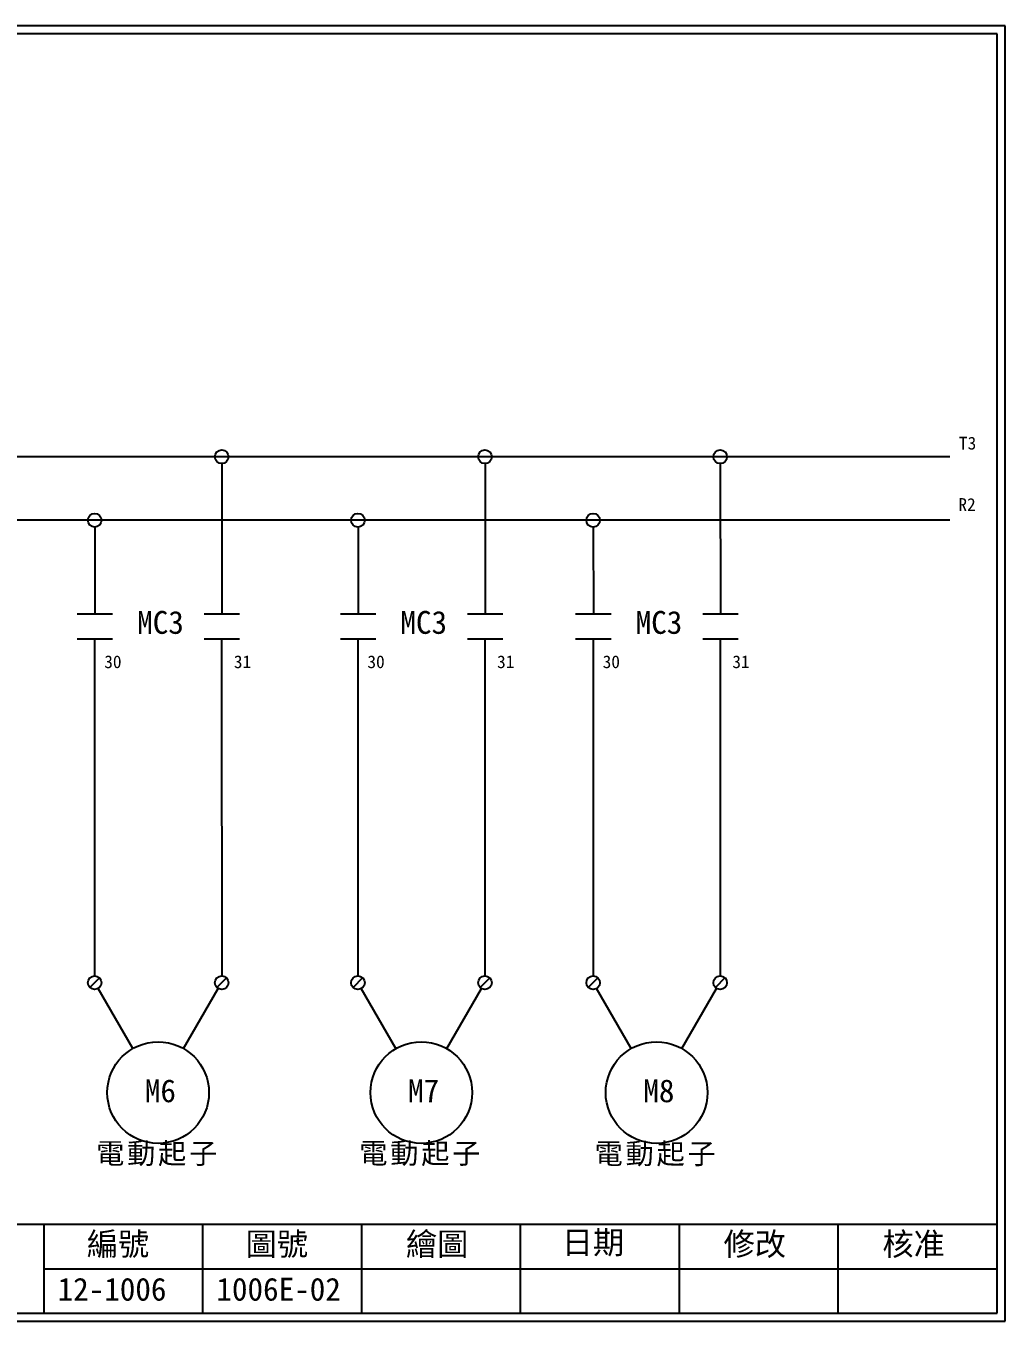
# Model space of a CAD drawing. Extents: x 10 to 297, y 3 to 207.
# Drawn here: x 142.9 to 297, y 3 to 207 of the extents above; entities that cross this region are included whole.
import ezdxf

# ---------------------------------------------------------------- set-up
doc = ezdxf.new("R2010")
doc.units = 0
doc.layers.get('0').update_dxf_attribs({"linetype": 'CONTINUOUS'})
doc.layers.add('圖框層', color=7, linetype='CONTINUOUS')
doc.layers.add('標尺寸層', color=3, linetype='CONTINUOUS')
doc.styles.add('STSL', font='KAIU.TTF')
doc.styles.add('標楷體', font='KAIU.TTF')

msp = doc.modelspace()

# ---------------------------------------------------------------- linework, layer by layer
for p, q in [((173.72, 138.05), (173.74, 114.4)), ((215.15, 138.05), (215.16, 114.4)), ((252.18, 138.05), (252.19, 114.4)), ((153.73, 128.05), (153.74, 114.4)), ((195.15, 128.05), (195.17, 114.4)), ((232.18, 128.05), (232.2, 114.4)), ((153.68, 110.42), (153.68, 104.56)), ((173.68, 110.42), (173.68, 104.56)), ((195.11, 110.42), (195.11, 104.56)), ((215.11, 110.42), (215.11, 104.56)), ((232.14, 110.42), (232.14, 104.56)), ((252.14, 110.42), (252.14, 104.56)), ((153.68, 104.56), (153.7, 57.36)), ((173.68, 104.56), (173.7, 57.36)), ((195.11, 104.56), (195.13, 57.36)), ((215.11, 104.56), (215.13, 57.36)), ((232.14, 104.56), (232.16, 57.36)), ((252.14, 104.56), (252.16, 57.36)), ((154.46, 57.05), (152.94, 55.53)), ((159.69, 45.92), (154.24, 55.36)), ((167.69, 45.92), (173.15, 55.37)), ((174.46, 57.05), (172.94, 55.53)), ((195.88, 57.05), (194.37, 55.53)), ((201.11, 45.92), (195.66, 55.36)), ((209.11, 45.92), (214.57, 55.37)), ((215.88, 57.05), (214.37, 55.53)), ((232.91, 57.05), (231.4, 55.53)), ((238.14, 45.92), (232.69, 55.36)), ((246.14, 45.92), (251.6, 55.37)), ((252.91, 57.05), (251.4, 55.53))]:
    msp.add_line(p, q)
for centre, radius in [((173.7, 139.12), 1.07), ((215.13, 139.12), 1.07), ((252.16, 139.12), 1.07), ((153.7, 129.12), 1.07), ((195.13, 129.12), 1.07), ((232.16, 129.12), 1.07), ((153.7, 56.29), 1.07), ((173.7, 56.29), 1.07), ((195.13, 56.29), 1.07), ((215.13, 56.29), 1.07), ((232.16, 56.29), 1.07), ((252.16, 56.29), 1.07), ((163.69, 38.99), 8), ((205.11, 38.99), 8), ((242.14, 38.99), 8)]:
    msp.add_circle(centre, radius)
at = {"layer": '圖框層', "color": 7}
for p, q in [((297, 206.97), (10, 206.97)), ((297, 3), (297, 206.97)), ((295.75, 205.72), (11.25, 205.72)), ((295.75, 4.25), (295.75, 205.72)), ((11.25, 18.25), (295.75, 18.25)), ((145.75, 4.25), (145.75, 18.25)), ((170.75, 4.25), (170.75, 18.25)), ((195.75, 4.25), (195.75, 18.25)), ((220.75, 4.25), (220.75, 18.25)), ((245.75, 4.25), (245.75, 18.25)), ((270.75, 4.25), (270.75, 18.25)), ((145.75, 11.25), (295.75, 11.25)), ((11.25, 4.25), (295.75, 4.25)), ((10, 3), (297, 3))]:
    msp.add_line(p, q, dxfattribs=at)
at = {"layer": '標尺寸層', "color": 7}
for p, q in [((288.31, 139.12), (17.28, 139.12)), ((288.31, 129.12), (17.28, 129.12)), ((150.95, 114.4), (156.52, 114.4)), ((170.95, 114.4), (176.52, 114.4)), ((192.38, 114.4), (197.95, 114.4)), ((212.38, 114.4), (217.95, 114.4)), ((229.41, 114.4), (234.98, 114.4)), ((249.41, 114.4), (254.98, 114.4)), ((150.95, 110.42), (156.52, 110.42)), ((153.68, 110.42), (153.68, 104.56)), ((170.95, 110.42), (176.52, 110.42)), ((192.38, 110.42), (197.95, 110.42)), ((195.11, 110.42), (195.11, 104.56)), ((212.38, 110.42), (217.95, 110.42)), ((229.41, 110.42), (234.98, 110.42)), ((232.14, 110.42), (232.14, 104.56)), ((249.41, 110.42), (254.98, 110.42))]:
    msp.add_line(p, q, dxfattribs=at)

# ---------------------------------------------------------------- texts
at = {"color": 0, "char_height": 3.25, "width": 24.1454, "attachment_point": 2, "style": '標楷體'}
for insert in [(163.69, 31.03), (205.11, 31.05), (242.14, 30.99)]:
    msp.add_mtext('{\\T1.1;電動起子}', dxfattribs=dict(at, insert=insert))
at = {"layer": '圖框層', "color": 4, "style": 'STSL'}
for s, height, p in [('T3', 2, (289.74, 140.26)), ('R2', 2, (289.65, 130.6)), ('MC3', 3.6, (160.39, 111.23)), ('MC3', 3.6, (201.82, 111.23)), ('MC3', 3.6, (238.85, 111.23)), ('30', 2, (155.21, 105.83)), ('31', 2, (175.61, 105.83)), ('30', 2, (196.63, 105.83)), ('31', 2, (217.04, 105.83)), ('30', 2, (233.66, 105.83)), ('31', 2, (254.07, 105.83)), ('M6', 3.6, (161.6, 37.47)), ('M7', 3.6, (203.03, 37.47)), ('M8', 3.6, (240.06, 37.47)), ('編號', 3.6, (152.47, 13.34)), ('圖號', 3.6, (177.47, 13.34)), ('繪圖', 3.6, (202.69, 13.34)), ('日期', 3.6, (227.22, 13.59)), ('修改', 3.6, (252.69, 13.34)), ('核准', 3.6, (277.69, 13.34)), ('12-1006', 3.6, (147.86, 6.22)), ('1006E-02', 3.6, (172.86, 6.22))]:
    msp.add_text(s, height=height, dxfattribs=at).set_placement(p)

doc.saveas('drawing.dxf')
